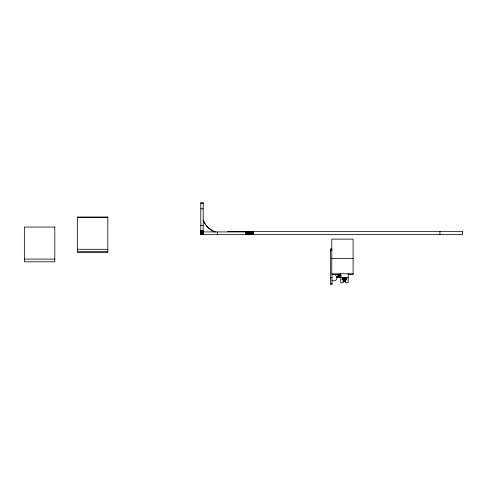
<?xml version="1.0" encoding="UTF-8"?>
<svg xmlns="http://www.w3.org/2000/svg" width="487" height="487" viewBox="0 0 487 487"><rect width="100%" height="100%" fill="white"/><g stroke="black" fill="none" stroke-linecap="round" stroke-linejoin="round"><path stroke-width="0.73" d="M338.161 275.721L338.824 276.677L341.016 276.744L341.016 275.185L339.664 275.058L338.502 275.423L336.712 277.42A3.202 2.782 0 0 1 335.488 280.366A3.202 2.782 0 0 1 331.891 280.463M338.502 275.325L338.502 276.506M338.824 274.948L338.824 276.677M344.595 280.281L346.196 279.909L346.774 278.801L345.192 277.961L342.501 277.864L344.595 277.907L344.595 280.281L342.215 279.532A2.405 1.187 0 0 1 342.215 278.655L343.426 278.022M340.133 276.89L340.133 274.473L339.22 275.125L339.664 274.571M338.824 275.252L339.664 274.437L339.664 276.872M340.59 274.218L339.664 275.058L340.59 274.54M339.664 274.394L336.712 277.42L335.61 275.344M339.22 275.125L340.133 274.333M338.161 274.662L338.502 274.68L338.161 274.887L338.161 274.345M342.501 278.4L344.595 278.887L346.555 278.278L346.196 278.241L346.196 279.909M341.016 275.35L339.22 275.411L338.276 274.912M200.796 203.505L203.201 203.505M200.796 208.82L203.201 208.82M77.378 217.251L107.822 217.251M200.796 225.408L203.201 225.408M200.796 230.716L203.201 230.716M200.796 230.82L203.201 230.82M200.796 230.917L203.201 230.917M200.796 231.021L203.201 231.021M200.796 231.124L203.201 231.124M200.796 231.222L203.201 231.222M200.796 231.325L203.201 231.325M227.685 231.355L462.65 231.355L462.65 234.606L200.796 234.606L200.796 202.598L203.201 202.592L203.201 234.606M200.796 231.422L203.201 231.422M200.796 231.526L203.201 231.526M200.796 231.623L203.201 231.623M200.796 231.721L203.201 231.721M200.796 231.818L203.201 231.818M200.796 231.915L253.143 231.94M200.796 232.013L203.201 232.013M200.796 232.11L203.201 232.11M200.796 232.202L203.201 232.202M200.796 232.299L203.201 232.299M200.796 232.39L203.201 232.39M200.796 232.573L203.201 232.482M200.796 232.658L203.201 232.658M200.796 232.749L203.201 232.749M200.796 232.835L203.201 232.835M200.796 232.92L203.201 232.92M200.796 233.084L203.201 232.999M200.796 233.163L203.201 233.163M200.796 233.243L203.201 233.243M200.796 233.316L203.201 233.316M200.796 233.395L203.201 233.468M200.796 233.535L203.201 233.535M200.796 233.675L203.201 233.608M200.796 233.742L203.201 233.742M200.796 233.863L203.201 233.803M200.796 233.924L203.201 233.979M200.796 234.034L203.201 234.089M200.796 234.137L203.201 234.186M200.796 234.229L203.201 234.271L200.796 234.35M200.796 234.417L203.201 234.503L200.796 234.557M332 248.979L330.399 248.979L330.399 284.408L332 284.408L332 273.797M77.378 249.295L107.822 249.295M330.399 250.568L332 250.568M77.378 251.968L107.822 251.968M331.781 258.634L353.099 258.634M24.35 259.102L54.794 259.102M353.099 273.797L331.781 273.797L331.781 239.135L353.099 239.135L353.099 274.589L348.187 274.589M332 274.589L340.705 274.589M348.187 277.511L336.712 277.42L338.276 275.587L338.276 276.306M330.399 277.535L332 277.535M343.785 279.063L345.77 279.063M342.909 281.364L345.849 281.364M340.705 273.797L340.705 282.795L343.244 282.795L343.256 281.401A1.199 0.597 0 0 1 344.37 280.877A1.199 0.597 0 0 1 345.612 281.328L345.648 282.795L348.187 282.795L348.187 273.797M330.399 283.324L332 283.324M342.501 277.894L343.426 277.98M343.999 278.034L344.595 278.089M343.999 278.162L344.595 278.26M345.733 278.442L346.196 278.515M343.426 278.168L342.501 277.955L343.426 278.278M345.192 278.582L345.733 278.704M344.595 278.649L345.192 278.832M343.426 278.412L342.501 278.034L343.999 278.868M343.999 278.643L344.595 278.887M342.501 278.15L342.915 278.43M342.915 278.619L342.501 278.247L342.501 279.794M203.201 220.349L203.225 220.422A19.864 19.748 -90 0 0 215.017 231.94M203.201 219.874L203.298 220.148A19.864 19.748 90 0 0 215.193 231.94M439.931 231.355L439.931 234.606M346.774 278.801L346.774 279.392M346.555 278.521L346.555 279.666M345.733 278.089L345.733 280.098M345.648 281.504L345.648 282.795M345.192 277.961L345.192 280.226M343.999 277.791L343.999 280.262M343.426 277.809L343.426 280.171M342.915 277.827L342.915 280.013M342.215 278.655L342.215 279.532M340.59 275.082L340.59 276.841M339.22 274.79L339.22 276.799M253.143 234.606L253.118 231.94L253.088 234.606M252.899 231.94L252.978 234.606M252.808 231.94L252.808 234.606M252.704 231.94L252.704 234.606M252.583 231.94L252.583 234.606M252.449 231.94L252.449 234.606M252.309 231.94L252.309 234.606M252.15 231.94L252.15 234.606M251.98 231.94L251.98 234.606M251.797 231.94L251.797 234.606M251.609 231.94L251.609 234.606M251.408 231.94L251.408 234.606M251.195 231.94L251.195 234.606M250.975 231.94L250.975 234.606M250.744 231.94L250.744 234.606M250.507 231.94L250.507 234.606M250.263 231.94L250.263 234.606M250.014 231.94L250.014 234.606M249.752 231.94L249.752 234.606M249.49 231.94L249.49 234.606M249.222 231.94L249.222 234.606M248.954 231.94L248.954 234.606M248.674 231.94L248.674 234.606M248.4 231.94L248.4 234.606M248.12 231.94L248.12 234.606M247.84 231.94L247.84 234.606M247.56 231.94L247.56 234.606M247.286 231.94L247.286 234.606M247.006 231.94L247.006 234.606M246.732 231.94L246.732 234.606M246.459 231.94L246.459 234.606M246.191 231.94L246.191 234.606M245.929 231.94L245.929 234.606M245.667 231.94L245.667 234.606M245.411 231.94L245.411 234.606M217.287 231.94L217.287 234.606M330.423 278.461A3.202 2.782 0 0 1 330.423 277.767M107.822 217.135L77.378 217.135L77.378 252.083L107.822 252.083L107.822 217.135M54.794 227.058L24.35 227.058L24.35 261.769L54.794 261.769L54.794 227.058"/></g></svg>
